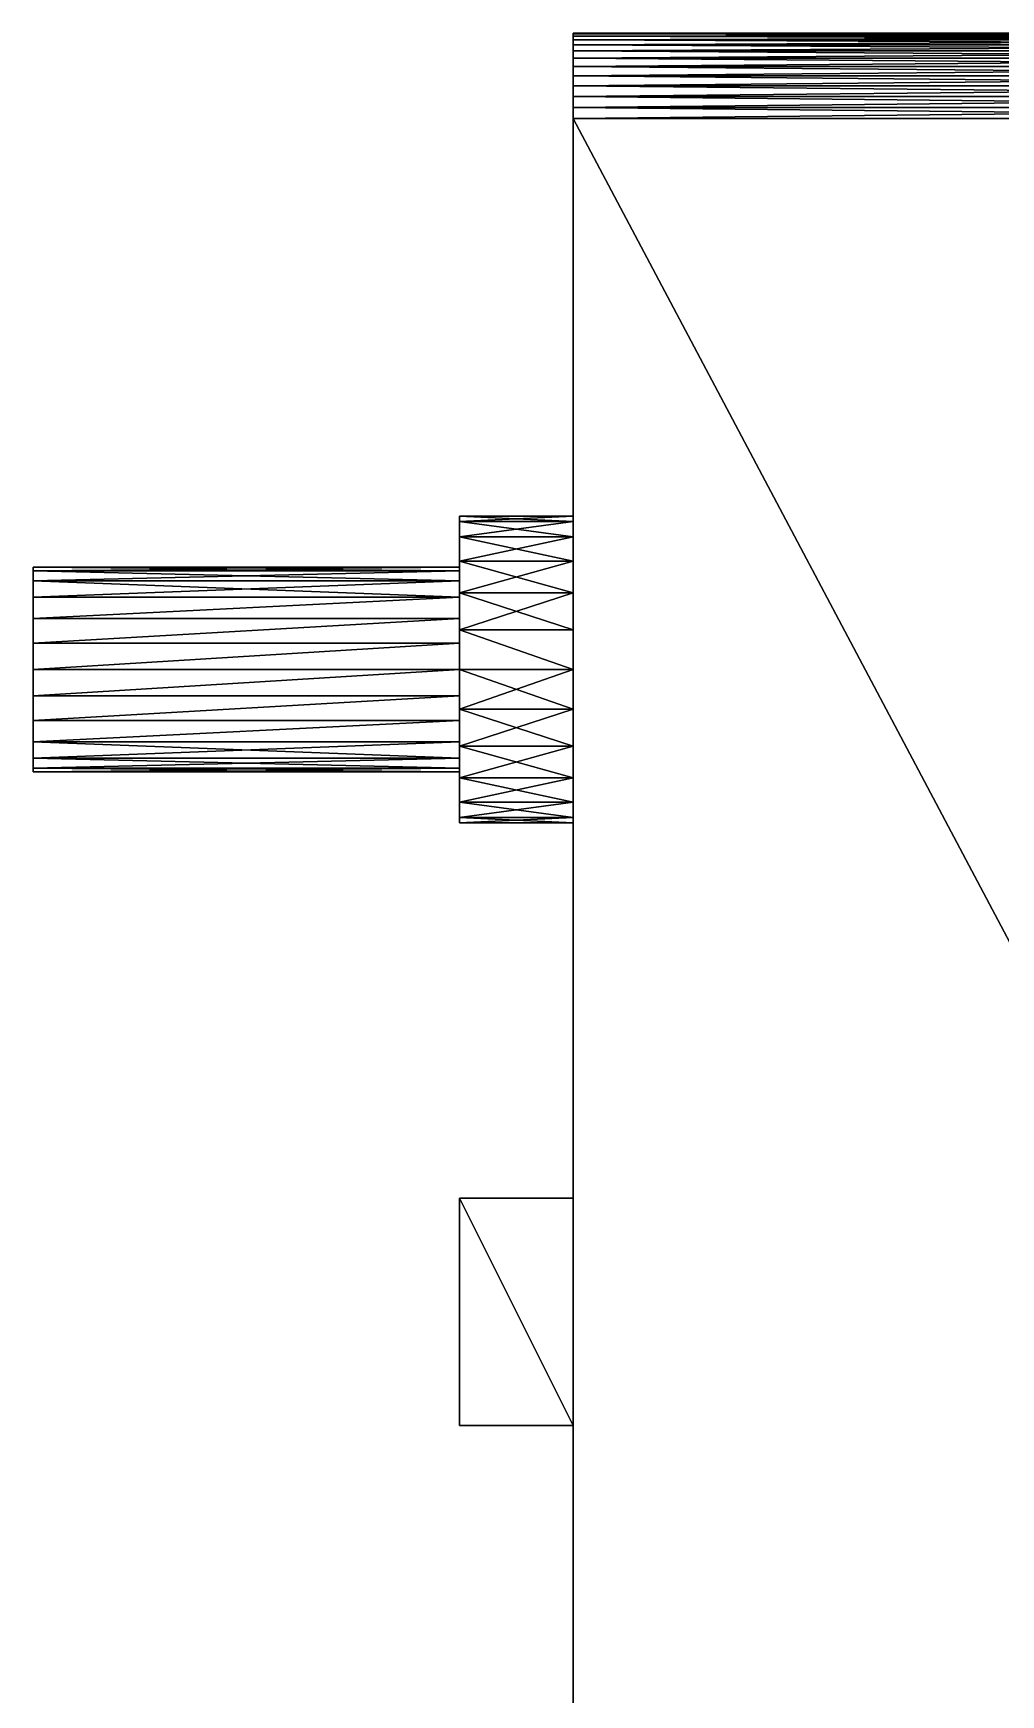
# Model space of a CAD drawing. Header units: millimetres. Extents: x -88.9 to -51.1, y -101.2 to -30.9.
# Drawn here: x -88.95 to -71.93, y -65.14 to -35.89 of the extents above; entities that cross this region are included whole.
import ezdxf

# ---------------------------------------------------------------- set-up
doc = ezdxf.new("R2010")
doc.units = ezdxf.units.MM
doc.layers.get('0').update_dxf_attribs({"true_color": 0xff5454})

# ---------------------------------------------------------------- blocks, each defined once
blk = doc.blocks.new('Component_5')
for p, q in [((21.8, 64.2, 21), (3, 64.2, 21)), ((21.8, 64.2, 1.5), (3, 64.2, 1.5)), ((3, 64.2, 1.5), (3, 64.2, 21)), ((21.8, 64.187, 21.196), (3, 64.187, 21.196)), ((21.8, 64.187, 1.304), (3, 64.187, 1.304)), ((21.8, 64.149, 21.388), (3, 64.149, 21.388)), ((21.8, 64.149, 1.112), (3, 64.149, 1.112)), ((21.8, 64.086, 21.574), (3, 64.086, 21.574)), ((21.8, 64.086, 0.926), (3, 64.086, 0.926)), ((21.8, 63.999, 21.75), (3, 63.999, 21.75)), ((21.8, 63.999, 0.75), (3, 63.999, 0.75)), ((21.8, 63.89, 21.913), (3, 63.89, 21.913)), ((21.8, 63.89, 0.587), (3, 63.89, 0.587)), ((21.8, 63.761, 22.061), (3, 63.761, 22.061)), ((21.8, 63.761, 0.439), (3, 63.761, 0.439)), ((21.8, 63.613, 22.19), (3, 63.613, 22.19)), ((21.8, 63.613, 0.31), (3, 63.613, 0.31)), ((21.8, 63.45, 22.299), (3, 63.45, 22.299)), ((21.8, 63.45, 0.201), (3, 63.45, 0.201)), ((21.8, 63.274, 22.386), (3, 63.274, 22.386)), ((21.8, 63.274, 0.114), (3, 63.274, 0.114)), ((21.8, 63.088, 22.449), (3, 63.088, 22.449)), ((21.8, 63.088, 0.051), (3, 63.088, 0.051)), ((21.8, 62.896, 22.487), (3, 62.896, 22.487)), ((21.8, 62.896, 0.013), (3, 62.896, 0.013)), ((3, 27.2), (3, 62.7)), ((3, 27.2, 22.5), (3, 62.7, 22.5)), ((21.8, 62.7, 22.5), (3, 62.7, 22.5)), ((21.8, 62.7), (3, 62.7)), ((3, 55.7, 11.25), (1, 55.7, 11.25)), ((3, 55.608, 10.551), (1, 55.608, 10.551)), ((3, 55.608, 11.949), (1, 55.608, 11.949)), ((3, 55.338, 9.9), (1, 55.338, 9.9)), ((3, 55.338, 12.6), (1, 55.338, 12.6)), ((3, 54.909, 9.341), (1, 54.909, 9.341)), ((3, 54.909, 13.159), (1, 54.909, 13.159)), ((3, 54.35, 8.912), (1, 54.35, 8.912)), ((3, 54.35, 13.588), (1, 54.35, 13.588)), ((3, 53.699, 8.642), (1, 53.699, 8.642)), ((3, 53.699, 13.858), (1, 53.699, 13.858)), ((3, 53, 8.55), (1, 53, 8.55)), ((3, 53, 13.95), (1, 53, 13.95)), ((3, 52.301, 8.642), (1, 52.301, 8.642)), ((3, 52.301, 13.858), (1, 52.301, 13.858)), ((3, 51.65, 8.912), (1, 51.65, 8.912)), ((3, 51.65, 13.588), (1, 51.65, 13.588)), ((3, 51.091, 9.341), (1, 51.091, 9.341)), ((3, 51.091, 13.159), (1, 51.091, 13.159)), ((3, 50.662, 9.9), (1, 50.662, 9.9)), ((3, 50.662, 12.6), (1, 50.662, 12.6)), ((3, 50.392, 10.551), (1, 50.392, 10.551)), ((3, 50.392, 11.949), (1, 50.392, 11.949)), ((3, 50.3, 11.25), (1, 50.3, 11.25)), ((1, 39.692, 13.25), (1, 43.692, 13.25)), ((1, 43.692, 13.25), (1, 43.692, 9.25)), ((1, 43.692, 9.25), (1, 39.692, 9.25)), ((3, 43.692, 13.25), (1, 43.692, 13.25)), ((3, 43.692, 9.25), (1, 43.692, 9.25)), ((3, 39.692, 13.25), (3, 43.692, 13.25)), ((3, 43.692, 13.25), (3, 43.692, 9.25)), ((3, 43.692, 9.25), (3, 39.692, 9.25)), ((1, 39.692, 9.25), (1, 39.692, 13.25)), ((3, 39.692, 13.25), (1, 39.692, 13.25)), ((3, 39.692, 9.25), (1, 39.692, 9.25)), ((3, 39.692, 9.25), (3, 39.692, 13.25))]:
    blk.add_line(p, q)
at = {"extrusion": (-1, 1.67109e-14, 1.05414e-15)}
blk.add_circle((-53, 11.25, -1), 2.7, dxfattribs=at)
at = {"extrusion": (-1, 1.86498e-14, 1.11942e-15)}
blk.add_circle((-53, 11.25, -3), 2.7, dxfattribs=at)
at = {"extrusion": (1, 0, 0)}
blk.add_circle((53, 11.25, 1), 1.8, dxfattribs=at)
at = {"extrusion": (-1, 1.22281e-14, 3.00796e-14)}
blk.add_arc((-62.7, 21, -3), 1.5, 90, 180, dxfattribs=at)
at = {"extrusion": (1, -1.22281e-14, 0)}
blk.add_arc((62.7, 1.5, 3), 1.5, 270, 0, dxfattribs=at)
mesh = blk.add_polyface()
corners = [(3, 64.2, 21), (10.9, 64.2, 9.75), (3, 64.2, 1.5), (10.9, 64.2, 12.75), (13.9, 64.2, 12.75), (21.8, 64.2, 21), (21.8, 64.2, 1.5), (13.9, 64.2, 9.75)]
mesh.append_faces([[corners[k] for k in face] for face in [(0, 1, 2), (1, 0, 3), (3, 0, 4), (6, 7, 5), (7, 2, 1)]], dxfattribs={"vtx0": -1, "vtx1": -1})
mesh.append_faces([[corners[k] for k in face] for face in [(4, 0, 5), (7, 6, 2), (5, 7, 4)]], dxfattribs={"vtx0": -1, "vtx2": -1})
mesh = blk.add_polyface()
corners = [(3, 27.2, 22.5), (3, 39.692, 13.25), (3, 27.2), (3, 62.7, 22.5), (3, 43.692, 13.25), (3, 43.692, 9.25), (3, 51.091, 13.159), (3, 50.662, 12.6), (3, 50.392, 11.949), (3, 50.3, 11.25), (3, 51.65, 13.588), (3, 52.301, 13.858), (3, 53, 13.95), (3, 53.699, 13.858), (3, 54.35, 13.588), (3, 54.909, 13.159), (3, 55.338, 12.6), (3, 55.608, 11.949), (3, 55.7, 11.25), (3, 62.7), (3, 62.896, 0.013), (3, 62.896, 22.487), (3, 63.088, 0.051), (3, 63.088, 22.449), (3, 63.274, 0.114), (3, 63.274, 22.386), (3, 63.45, 0.201), (3, 63.45, 22.299), (3, 63.613, 0.31), (3, 63.613, 22.19), (3, 63.761, 0.439), (3, 63.761, 22.061), (3, 63.89, 0.587), (3, 63.89, 21.913), (3, 63.999, 0.75), (3, 63.999, 21.75), (3, 64.086, 0.926), (3, 64.086, 21.574), (3, 64.149, 1.112), (3, 64.149, 21.388), (3, 64.187, 1.304), (3, 64.187, 21.196), (3, 64.2, 1.5), (3, 64.2, 21), (3, 39.692, 9.25), (3, 51.091, 9.341), (3, 50.662, 9.9), (3, 50.392, 10.551), (3, 51.65, 8.912), (3, 52.301, 8.642), (3, 53, 8.55), (3, 53.699, 8.642), (3, 54.35, 8.912), (3, 54.909, 9.341), (3, 55.338, 9.9), (3, 55.608, 10.551)]
mesh.append_faces([[corners[k] for k in face] for face in [(42, 41, 43)]], dxfattribs={"vtx0": -1})
mesh.append_faces([[corners[k] for k in face] for face in [(0, 1, 2), (1, 3, 4), (4, 3, 5), (6, 3, 10), (10, 3, 11), (11, 3, 12), (12, 3, 13), (13, 3, 14), (14, 3, 15), (15, 3, 16), (16, 3, 17), (17, 3, 18), (19, 3, 20), (20, 21, 22), (22, 23, 24), (24, 25, 26), (26, 27, 28), (28, 29, 30), (30, 31, 32), (32, 33, 34), (34, 35, 36), (36, 37, 38), (38, 39, 40), (40, 41, 42), (2, 44, 19), (44, 2, 1), (45, 5, 46), (46, 5, 47), (47, 5, 9)]], dxfattribs={"vtx0": -1, "vtx1": -1})
mesh.append_faces([[corners[k] for k in face] for face in [(5, 3, 6), (18, 3, 19), (19, 5, 45)]], dxfattribs={"vtx0": -1, "vtx1": -1, "vtx2": -1})
mesh.append_faces([[corners[k] for k in face] for face in [(1, 0, 3), (5, 6, 7), (5, 7, 8), (5, 8, 9), (20, 3, 21), (22, 21, 23), (24, 23, 25), (26, 25, 27), (28, 27, 29), (30, 29, 31), (32, 31, 33), (34, 33, 35), (36, 35, 37), (38, 37, 39), (40, 39, 41), (19, 44, 5), (19, 45, 48), (19, 48, 49), (19, 49, 50), (19, 50, 51), (19, 51, 52), (19, 52, 53), (19, 53, 54), (19, 54, 55), (19, 55, 18)]], dxfattribs={"vtx0": -1, "vtx2": -1})
mesh = blk.add_polyface()
corners = [(3, 64.2, 21), (21.8, 64.187, 21.196), (21.8, 64.2, 21), (3, 64.187, 21.196)]
mesh.append_faces([[corners[k] for k in face] for face in [(0, 1, 2), (1, 0, 3)]], dxfattribs={"vtx0": -1})
mesh = blk.add_polyface()
corners = [(3, 64.187, 1.304), (21.8, 64.2, 1.5), (21.8, 64.187, 1.304), (3, 64.2, 1.5)]
mesh.append_faces([[corners[k] for k in face] for face in [(0, 1, 2), (1, 0, 3)]], dxfattribs={"vtx0": -1})
mesh = blk.add_polyface()
corners = [(3, 64.187, 21.196), (21.8, 64.149, 21.388), (21.8, 64.187, 21.196), (3, 64.149, 21.388)]
mesh.append_faces([[corners[k] for k in face] for face in [(0, 1, 2), (1, 0, 3)]], dxfattribs={"vtx0": -1})
mesh = blk.add_polyface()
corners = [(3, 64.149, 1.112), (21.8, 64.187, 1.304), (21.8, 64.149, 1.112), (3, 64.187, 1.304)]
mesh.append_faces([[corners[k] for k in face] for face in [(0, 1, 2), (1, 0, 3)]], dxfattribs={"vtx0": -1})
mesh = blk.add_polyface()
corners = [(3, 64.149, 21.388), (21.8, 64.086, 21.574), (21.8, 64.149, 21.388), (3, 64.086, 21.574)]
mesh.append_faces([[corners[k] for k in face] for face in [(0, 1, 2), (1, 0, 3)]], dxfattribs={"vtx0": -1})
mesh = blk.add_polyface()
corners = [(3, 64.086, 0.926), (21.8, 64.149, 1.112), (21.8, 64.086, 0.926), (3, 64.149, 1.112)]
mesh.append_faces([[corners[k] for k in face] for face in [(0, 1, 2), (1, 0, 3)]], dxfattribs={"vtx0": -1})
mesh = blk.add_polyface()
corners = [(3, 64.086, 21.574), (21.8, 63.999, 21.75), (21.8, 64.086, 21.574), (3, 63.999, 21.75)]
mesh.append_faces([[corners[k] for k in face] for face in [(0, 1, 2), (1, 0, 3)]], dxfattribs={"vtx0": -1})
mesh = blk.add_polyface()
corners = [(3, 63.999, 0.75), (21.8, 64.086, 0.926), (21.8, 63.999, 0.75), (3, 64.086, 0.926)]
mesh.append_faces([[corners[k] for k in face] for face in [(0, 1, 2), (1, 0, 3)]], dxfattribs={"vtx0": -1})
mesh = blk.add_polyface()
corners = [(3, 63.999, 21.75), (21.8, 63.89, 21.913), (21.8, 63.999, 21.75), (3, 63.89, 21.913)]
mesh.append_faces([[corners[k] for k in face] for face in [(0, 1, 2), (1, 0, 3)]], dxfattribs={"vtx0": -1})
mesh = blk.add_polyface()
corners = [(3, 63.89, 0.587), (21.8, 63.999, 0.75), (21.8, 63.89, 0.587), (3, 63.999, 0.75)]
mesh.append_faces([[corners[k] for k in face] for face in [(0, 1, 2), (1, 0, 3)]], dxfattribs={"vtx0": -1})
mesh = blk.add_polyface()
corners = [(3, 63.89, 21.913), (21.8, 63.761, 22.061), (21.8, 63.89, 21.913), (3, 63.761, 22.061)]
mesh.append_faces([[corners[k] for k in face] for face in [(0, 1, 2), (1, 0, 3)]], dxfattribs={"vtx0": -1})
mesh = blk.add_polyface()
corners = [(3, 63.761, 0.439), (21.8, 63.89, 0.587), (21.8, 63.761, 0.439), (3, 63.89, 0.587)]
mesh.append_faces([[corners[k] for k in face] for face in [(0, 1, 2), (1, 0, 3)]], dxfattribs={"vtx0": -1})
mesh = blk.add_polyface()
corners = [(21.8, 63.613, 22.19), (3, 63.761, 22.061), (3, 63.613, 22.19), (21.8, 63.761, 22.061)]
mesh.append_faces([[corners[k] for k in face] for face in [(0, 1, 2), (1, 0, 3)]], dxfattribs={"vtx0": -1})
mesh = blk.add_polyface()
corners = [(21.8, 63.761, 0.439), (3, 63.613, 0.31), (3, 63.761, 0.439), (21.8, 63.613, 0.31)]
mesh.append_faces([[corners[k] for k in face] for face in [(0, 1, 2), (1, 0, 3)]], dxfattribs={"vtx0": -1})
mesh = blk.add_polyface()
corners = [(21.8, 63.45, 22.299), (3, 63.613, 22.19), (3, 63.45, 22.299), (21.8, 63.613, 22.19)]
mesh.append_faces([[corners[k] for k in face] for face in [(0, 1, 2), (1, 0, 3)]], dxfattribs={"vtx0": -1})
mesh = blk.add_polyface()
corners = [(21.8, 63.613, 0.31), (3, 63.45, 0.201), (3, 63.613, 0.31), (21.8, 63.45, 0.201)]
mesh.append_faces([[corners[k] for k in face] for face in [(0, 1, 2), (1, 0, 3)]], dxfattribs={"vtx0": -1})
mesh = blk.add_polyface()
corners = [(21.8, 63.274, 22.386), (3, 63.45, 22.299), (3, 63.274, 22.386), (21.8, 63.45, 22.299)]
mesh.append_faces([[corners[k] for k in face] for face in [(0, 1, 2), (1, 0, 3)]], dxfattribs={"vtx0": -1})
mesh = blk.add_polyface()
corners = [(21.8, 63.45, 0.201), (3, 63.274, 0.114), (3, 63.45, 0.201), (21.8, 63.274, 0.114)]
mesh.append_faces([[corners[k] for k in face] for face in [(0, 1, 2), (1, 0, 3)]], dxfattribs={"vtx0": -1})
mesh = blk.add_polyface()
corners = [(21.8, 63.088, 22.449), (3, 63.274, 22.386), (3, 63.088, 22.449), (21.8, 63.274, 22.386)]
mesh.append_faces([[corners[k] for k in face] for face in [(0, 1, 2), (1, 0, 3)]], dxfattribs={"vtx0": -1})
mesh = blk.add_polyface()
corners = [(21.8, 63.274, 0.114), (3, 63.088, 0.051), (3, 63.274, 0.114), (21.8, 63.088, 0.051)]
mesh.append_faces([[corners[k] for k in face] for face in [(0, 1, 2), (1, 0, 3)]], dxfattribs={"vtx0": -1})
mesh = blk.add_polyface()
corners = [(21.8, 62.896, 22.487), (3, 63.088, 22.449), (3, 62.896, 22.487), (21.8, 63.088, 22.449)]
mesh.append_faces([[corners[k] for k in face] for face in [(0, 1, 2), (1, 0, 3)]], dxfattribs={"vtx0": -1})
mesh = blk.add_polyface()
corners = [(21.8, 63.088, 0.051), (3, 62.896, 0.013), (3, 63.088, 0.051), (21.8, 62.896, 0.013)]
mesh.append_faces([[corners[k] for k in face] for face in [(0, 1, 2), (1, 0, 3)]], dxfattribs={"vtx0": -1})
mesh = blk.add_polyface()
corners = [(21.8, 62.7, 22.5), (3, 62.896, 22.487), (3, 62.7, 22.5), (21.8, 62.896, 22.487)]
mesh.append_faces([[corners[k] for k in face] for face in [(0, 1, 2), (1, 0, 3)]], dxfattribs={"vtx0": -1})
mesh = blk.add_polyface()
corners = [(21.8, 62.896, 0.013), (3, 62.7), (3, 62.896, 0.013), (21.8, 62.7)]
mesh.append_faces([[corners[k] for k in face] for face in [(0, 1, 2), (1, 0, 3)]], dxfattribs={"vtx0": -1})
mesh = blk.add_polyface()
corners = [(3, 62.7), (21.8, 27.2), (3, 27.2), (21.8, 62.7)]
mesh.append_faces([[corners[k] for k in face] for face in [(0, 1, 2), (1, 0, 3)]], dxfattribs={"vtx0": -1})
mesh = blk.add_polyface()
corners = [(21.8, 27.2, 22.5), (3, 62.7, 22.5), (3, 27.2, 22.5), (21.8, 62.7, 22.5)]
mesh.append_faces([[corners[k] for k in face] for face in [(0, 1, 2), (1, 0, 3)]], dxfattribs={"vtx0": -1})
mesh = blk.add_polyface()
corners = [(1, 50.392, 11.949), (1, 50.392, 10.551), (1, 50.3, 11.25), (1, 50.662, 12.6), (1, 50.662, 9.9), (1, 51.091, 13.159), (1, 51.091, 9.341), (1, 51.2, 11.25), (1, 51.261, 11.716), (1, 51.65, 13.588), (1, 51.441, 12.15), (1, 51.727, 12.523), (1, 52.301, 13.858), (1, 52.1, 12.809), (1, 52.534, 12.989), (1, 53, 13.95), (1, 53, 13.05), (1, 53.699, 13.858), (1, 53.466, 12.989), (1, 53.9, 12.809), (1, 54.35, 13.588), (1, 54.273, 12.523), (1, 54.559, 12.15), (1, 54.909, 13.159), (1, 54.739, 11.716), (1, 54.8, 11.25), (1, 51.261, 10.784), (1, 51.65, 8.912), (1, 51.441, 10.35), (1, 51.727, 9.977), (1, 52.301, 8.642), (1, 52.1, 9.691), (1, 52.534, 9.511), (1, 53, 8.55), (1, 53, 9.45), (1, 53.699, 8.642), (1, 53.466, 9.511), (1, 53.9, 9.691), (1, 54.35, 8.912), (1, 54.273, 9.977), (1, 54.559, 10.35), (1, 54.909, 9.341), (1, 54.739, 10.784), (1, 55.338, 12.6), (1, 55.338, 9.9), (1, 55.608, 11.949), (1, 55.608, 10.551), (1, 55.7, 11.25)]
mesh.append_faces([[corners[k] for k in face] for face in [(0, 1, 2), (46, 45, 47)]], dxfattribs={"vtx0": -1})
mesh.append_faces([[corners[k] for k in face] for face in [(1, 3, 4), (4, 5, 6), (7, 5, 8), (8, 9, 10), (10, 9, 11), (11, 12, 13), (13, 12, 14), (14, 15, 16), (16, 17, 18), (18, 17, 19), (19, 20, 21), (21, 20, 22), (22, 23, 24), (24, 23, 25), (6, 26, 27), (26, 6, 7), (27, 29, 30), (30, 32, 33), (33, 34, 35), (35, 37, 38), (38, 40, 41), (41, 43, 44), (44, 45, 46)]], dxfattribs={"vtx0": -1, "vtx1": -1})
mesh.append_faces([[corners[k] for k in face] for face in [(6, 5, 7), (41, 25, 23)]], dxfattribs={"vtx0": -1, "vtx1": -1, "vtx2": -1})
mesh.append_faces([[corners[k] for k in face] for face in [(1, 0, 3), (4, 3, 5), (8, 5, 9), (11, 9, 12), (14, 12, 15), (16, 15, 17), (19, 17, 20), (22, 20, 23), (27, 26, 28), (27, 28, 29), (30, 29, 31), (30, 31, 32), (33, 32, 34), (35, 34, 36), (35, 36, 37), (38, 37, 39), (38, 39, 40), (41, 40, 42), (41, 42, 25), (41, 23, 43), (44, 43, 45)]], dxfattribs={"vtx0": -1, "vtx2": -1})
mesh = blk.add_polyface()
corners = [(1, 55.7, 11.25), (3, 55.608, 10.551), (1, 55.608, 10.551), (3, 55.7, 11.25)]
mesh.append_faces([[corners[k] for k in face] for face in [(0, 1, 2), (1, 0, 3)]], dxfattribs={"vtx0": -1})
mesh = blk.add_polyface()
corners = [(1, 55.608, 11.949), (3, 55.7, 11.25), (1, 55.7, 11.25), (3, 55.608, 11.949)]
mesh.append_faces([[corners[k] for k in face] for face in [(0, 1, 2), (1, 0, 3)]], dxfattribs={"vtx0": -1})
mesh = blk.add_polyface()
corners = [(1, 55.608, 10.551), (3, 55.338, 9.9), (1, 55.338, 9.9), (3, 55.608, 10.551)]
mesh.append_faces([[corners[k] for k in face] for face in [(0, 1, 2), (1, 0, 3)]], dxfattribs={"vtx0": -1})
mesh = blk.add_polyface()
corners = [(1, 55.338, 12.6), (3, 55.608, 11.949), (1, 55.608, 11.949), (3, 55.338, 12.6)]
mesh.append_faces([[corners[k] for k in face] for face in [(0, 1, 2), (1, 0, 3)]], dxfattribs={"vtx0": -1})
mesh = blk.add_polyface()
corners = [(1, 55.338, 9.9), (3, 54.909, 9.341), (1, 54.909, 9.341), (3, 55.338, 9.9)]
mesh.append_faces([[corners[k] for k in face] for face in [(0, 1, 2), (1, 0, 3)]], dxfattribs={"vtx0": -1})
mesh = blk.add_polyface()
corners = [(1, 54.909, 13.159), (3, 55.338, 12.6), (1, 55.338, 12.6), (3, 54.909, 13.159)]
mesh.append_faces([[corners[k] for k in face] for face in [(0, 1, 2), (1, 0, 3)]], dxfattribs={"vtx0": -1})
mesh = blk.add_polyface()
corners = [(3, 54.909, 9.341), (1, 54.35, 8.912), (1, 54.909, 9.341), (3, 54.35, 8.912)]
mesh.append_faces([[corners[k] for k in face] for face in [(0, 1, 2), (1, 0, 3)]], dxfattribs={"vtx0": -1})
mesh = blk.add_polyface()
corners = [(3, 54.35, 13.588), (1, 54.909, 13.159), (1, 54.35, 13.588), (3, 54.909, 13.159)]
mesh.append_faces([[corners[k] for k in face] for face in [(0, 1, 2), (1, 0, 3)]], dxfattribs={"vtx0": -1})
mesh = blk.add_polyface()
corners = [(3, 54.35, 8.912), (1, 53.699, 8.642), (1, 54.35, 8.912), (3, 53.699, 8.642)]
mesh.append_faces([[corners[k] for k in face] for face in [(0, 1, 2), (1, 0, 3)]], dxfattribs={"vtx0": -1})
mesh = blk.add_polyface()
corners = [(3, 53.699, 13.858), (1, 54.35, 13.588), (1, 53.699, 13.858), (3, 54.35, 13.588)]
mesh.append_faces([[corners[k] for k in face] for face in [(0, 1, 2), (1, 0, 3)]], dxfattribs={"vtx0": -1})
mesh = blk.add_polyface()
corners = [(1, 53.699, 8.642), (3, 53, 8.55), (1, 53, 8.55), (3, 53.699, 8.642)]
mesh.append_faces([[corners[k] for k in face] for face in [(0, 1, 2), (1, 0, 3)]], dxfattribs={"vtx0": -1})
mesh = blk.add_polyface()
corners = [(3, 53, 13.95), (1, 53.699, 13.858), (1, 53, 13.95), (3, 53.699, 13.858)]
mesh.append_faces([[corners[k] for k in face] for face in [(0, 1, 2), (1, 0, 3)]], dxfattribs={"vtx0": -1})
mesh = blk.add_polyface()
corners = [(3, 53, 8.55), (1, 52.301, 8.642), (1, 53, 8.55), (3, 52.301, 8.642)]
mesh.append_faces([[corners[k] for k in face] for face in [(0, 1, 2), (1, 0, 3)]], dxfattribs={"vtx0": -1})
mesh = blk.add_polyface()
corners = [(3, 52.301, 13.858), (1, 53, 13.95), (1, 52.301, 13.858), (3, 53, 13.95)]
mesh.append_faces([[corners[k] for k in face] for face in [(0, 1, 2), (1, 0, 3)]], dxfattribs={"vtx0": -1})
mesh = blk.add_polyface()
corners = [(3, 52.301, 8.642), (1, 51.65, 8.912), (1, 52.301, 8.642), (3, 51.65, 8.912)]
mesh.append_faces([[corners[k] for k in face] for face in [(0, 1, 2), (1, 0, 3)]], dxfattribs={"vtx0": -1})
mesh = blk.add_polyface()
corners = [(3, 51.65, 13.588), (1, 52.301, 13.858), (1, 51.65, 13.588), (3, 52.301, 13.858)]
mesh.append_faces([[corners[k] for k in face] for face in [(0, 1, 2), (1, 0, 3)]], dxfattribs={"vtx0": -1})
mesh = blk.add_polyface()
corners = [(3, 51.65, 8.912), (1, 51.091, 9.341), (1, 51.65, 8.912), (3, 51.091, 9.341)]
mesh.append_faces([[corners[k] for k in face] for face in [(0, 1, 2), (1, 0, 3)]], dxfattribs={"vtx0": -1})
mesh = blk.add_polyface()
corners = [(3, 51.091, 13.159), (1, 51.65, 13.588), (1, 51.091, 13.159), (3, 51.65, 13.588)]
mesh.append_faces([[corners[k] for k in face] for face in [(0, 1, 2), (1, 0, 3)]], dxfattribs={"vtx0": -1})
mesh = blk.add_polyface()
corners = [(3, 50.662, 9.9), (1, 51.091, 9.341), (3, 51.091, 9.341), (1, 50.662, 9.9)]
mesh.append_faces([[corners[k] for k in face] for face in [(0, 1, 2), (1, 0, 3)]], dxfattribs={"vtx0": -1})
mesh = blk.add_polyface()
corners = [(3, 51.091, 13.159), (1, 50.662, 12.6), (3, 50.662, 12.6), (1, 51.091, 13.159)]
mesh.append_faces([[corners[k] for k in face] for face in [(0, 1, 2), (1, 0, 3)]], dxfattribs={"vtx0": -1})
mesh = blk.add_polyface()
corners = [(3, 50.392, 10.551), (1, 50.662, 9.9), (3, 50.662, 9.9), (1, 50.392, 10.551)]
mesh.append_faces([[corners[k] for k in face] for face in [(0, 1, 2), (1, 0, 3)]], dxfattribs={"vtx0": -1})
mesh = blk.add_polyface()
corners = [(3, 50.662, 12.6), (1, 50.392, 11.949), (3, 50.392, 11.949), (1, 50.662, 12.6)]
mesh.append_faces([[corners[k] for k in face] for face in [(0, 1, 2), (1, 0, 3)]], dxfattribs={"vtx0": -1})
mesh = blk.add_polyface()
corners = [(3, 50.3, 11.25), (1, 50.392, 10.551), (3, 50.392, 10.551), (1, 50.3, 11.25)]
mesh.append_faces([[corners[k] for k in face] for face in [(0, 1, 2), (1, 0, 3)]], dxfattribs={"vtx0": -1})
mesh = blk.add_polyface()
corners = [(3, 50.392, 11.949), (1, 50.3, 11.25), (3, 50.3, 11.25), (1, 50.392, 11.949)]
mesh.append_faces([[corners[k] for k in face] for face in [(0, 1, 2), (1, 0, 3)]], dxfattribs={"vtx0": -1})
mesh = blk.add_polyface()
corners = [(1, 43.692, 13.25), (1, 39.692, 9.25), (1, 39.692, 13.25), (1, 43.692, 9.25)]
mesh.append_faces([[corners[k] for k in face] for face in [(0, 1, 2), (1, 0, 3)]], dxfattribs={"vtx0": -1})
mesh = blk.add_polyface()
corners = [(3, 39.692, 13.25), (1, 43.692, 13.25), (1, 39.692, 13.25), (3, 43.692, 13.25)]
mesh.append_faces([[corners[k] for k in face] for face in [(0, 1, 2), (1, 0, 3)]], dxfattribs={"vtx0": -1})
mesh = blk.add_polyface()
corners = [(1, 43.692, 9.25), (3, 43.692, 13.25), (3, 43.692, 9.25), (1, 43.692, 13.25)]
mesh.append_faces([[corners[k] for k in face] for face in [(0, 1, 2), (1, 0, 3)]], dxfattribs={"vtx0": -1})
mesh = blk.add_polyface()
corners = [(1, 43.692, 9.25), (3, 39.692, 9.25), (1, 39.692, 9.25), (3, 43.692, 9.25)]
mesh.append_faces([[corners[k] for k in face] for face in [(0, 1, 2), (1, 0, 3)]], dxfattribs={"vtx0": -1})
mesh = blk.add_polyface()
corners = [(3, 39.692, 13.25), (1, 39.692, 9.25), (3, 39.692, 9.25), (1, 39.692, 13.25)]
mesh.append_faces([[corners[k] for k in face] for face in [(0, 1, 2), (1, 0, 3)]], dxfattribs={"vtx0": -1})
blk = doc.blocks.new('Component_20')
for p, q in [((0, 7.5, 1.8), (0, 0, 1.8)), ((0.061, 7.5, 2.266), (0.061, 0, 2.266)), ((0.061, 7.5, 1.334), (0.061, 0, 1.334)), ((0.241, 7.5, 2.7), (0.241, 0, 2.7)), ((0.241, 7.5, 0.9), (0.241, 0, 0.9)), ((0.527, 7.5, 3.073), (0.527, 0, 3.073)), ((0.527, 7.5, 0.527), (0.527, 0, 0.527)), ((0.9, 7.5, 0.241), (0.9, 0, 0.241)), ((0.9, 7.5, 3.359), (0.9, 0, 3.359)), ((1.334, 7.5, 0.061), (1.334, 0, 0.061)), ((1.334, 7.5, 3.539), (1.334, 0, 3.539)), ((1.8, 7.5), (1.8, 0)), ((1.8, 7.5, 3.6), (1.8, 0, 3.6)), ((2.266, 7.5, 0.061), (2.266, 0, 0.061)), ((2.266, 7.5, 3.539), (2.266, 0, 3.539)), ((2.7, 7.5, 0.241), (2.7, 0, 0.241)), ((2.7, 7.5, 3.359), (2.7, 0, 3.359)), ((3.073, 7.5, 0.527), (3.073, 0, 0.527)), ((3.073, 7.5, 3.073), (3.073, 0, 3.073)), ((3.359, 7.5, 0.9), (3.359, 0, 0.9)), ((3.359, 7.5, 2.7), (3.359, 0, 2.7)), ((3.539, 7.5, 1.334), (3.539, 0, 1.334)), ((3.539, 7.5, 2.266), (3.539, 0, 2.266)), ((3.6, 7.5, 1.8), (3.6, 0, 1.8))]:
    blk.add_line(p, q)
at = {"extrusion": (-2.02044e-14, -1, 1.1665e-14)}
blk.add_circle((1.8, 1.8, -7.5), 1.8, dxfattribs=at)
at = {"extrusion": (-3.36593e-14, -1, -1.7899e-15)}
blk.add_circle((1.8, 1.8), 1.8, dxfattribs=at)
mesh = blk.add_polyface()
corners = [(1.334, 7.5, 0.061), (2.266, 7.5, 0.061), (1.8, 7.5), (0.9, 7.5, 0.241), (2.7, 7.5, 0.241), (0.527, 7.5, 0.527), (3.073, 7.5, 0.527), (0.241, 7.5, 0.9), (3.359, 7.5, 0.9), (0.061, 7.5, 1.334), (3.539, 7.5, 1.334), (0, 7.5, 1.8), (3.6, 7.5, 1.8), (0.061, 7.5, 2.266), (3.539, 7.5, 2.266), (0.241, 7.5, 2.7), (3.359, 7.5, 2.7), (0.527, 7.5, 3.073), (3.073, 7.5, 3.073), (0.9, 7.5, 3.359), (2.7, 7.5, 3.359), (1.334, 7.5, 3.539), (2.266, 7.5, 3.539), (1.8, 7.5, 3.6)]
mesh.append_faces([[corners[k] for k in face] for face in [(0, 1, 2), (22, 21, 23)]], dxfattribs={"vtx0": -1})
mesh.append_faces([[corners[k] for k in face] for face in [(1, 3, 4), (4, 5, 6), (6, 7, 8), (8, 9, 10), (10, 11, 12), (12, 13, 14), (14, 15, 16), (16, 17, 18), (18, 19, 20), (20, 21, 22)]], dxfattribs={"vtx0": -1, "vtx1": -1})
mesh.append_faces([[corners[k] for k in face] for face in [(1, 0, 3), (4, 3, 5), (6, 5, 7), (8, 7, 9), (10, 9, 11), (12, 11, 13), (14, 13, 15), (16, 15, 17), (18, 17, 19), (20, 19, 21)]], dxfattribs={"vtx0": -1, "vtx2": -1})
mesh = blk.add_polyface()
corners = [(0.061, 7.5, 2.266), (0, 0, 1.8), (0.061, 0, 2.266), (0, 7.5, 1.8)]
mesh.append_faces([[corners[k] for k in face] for face in [(0, 1, 2), (1, 0, 3)]], dxfattribs={"vtx0": -1})
mesh = blk.add_polyface()
corners = [(0, 7.5, 1.8), (0.061, 0, 1.334), (0, 0, 1.8), (0.061, 7.5, 1.334)]
mesh.append_faces([[corners[k] for k in face] for face in [(0, 1, 2), (1, 0, 3)]], dxfattribs={"vtx0": -1})
mesh = blk.add_polyface()
corners = [(0.241, 7.5, 2.7), (0.061, 0, 2.266), (0.241, 0, 2.7), (0.061, 7.5, 2.266)]
mesh.append_faces([[corners[k] for k in face] for face in [(0, 1, 2), (1, 0, 3)]], dxfattribs={"vtx0": -1})
mesh = blk.add_polyface()
corners = [(0.061, 7.5, 1.334), (0.241, 0, 0.9), (0.061, 0, 1.334), (0.241, 7.5, 0.9)]
mesh.append_faces([[corners[k] for k in face] for face in [(0, 1, 2), (1, 0, 3)]], dxfattribs={"vtx0": -1})
mesh = blk.add_polyface()
corners = [(0.241, 7.5, 0.9), (0.527, 0, 0.527), (0.241, 0, 0.9), (0.527, 7.5, 0.527)]
mesh.append_faces([[corners[k] for k in face] for face in [(0, 1, 2), (1, 0, 3)]], dxfattribs={"vtx0": -1})
mesh = blk.add_polyface()
corners = [(0.527, 7.5, 3.073), (0.241, 0, 2.7), (0.527, 0, 3.073), (0.241, 7.5, 2.7)]
mesh.append_faces([[corners[k] for k in face] for face in [(0, 1, 2), (1, 0, 3)]], dxfattribs={"vtx0": -1})
mesh = blk.add_polyface()
corners = [(0.9, 0, 3.359), (0.527, 7.5, 3.073), (0.527, 0, 3.073), (0.9, 7.5, 3.359)]
mesh.append_faces([[corners[k] for k in face] for face in [(0, 1, 2), (1, 0, 3)]], dxfattribs={"vtx0": -1})
mesh = blk.add_polyface()
corners = [(0.527, 7.5, 0.527), (0.9, 0, 0.241), (0.527, 0, 0.527), (0.9, 7.5, 0.241)]
mesh.append_faces([[corners[k] for k in face] for face in [(0, 1, 2), (1, 0, 3)]], dxfattribs={"vtx0": -1})
mesh = blk.add_polyface()
corners = [(0.9, 7.5, 0.241), (1.334, 0, 0.061), (0.9, 0, 0.241), (1.334, 7.5, 0.061)]
mesh.append_faces([[corners[k] for k in face] for face in [(0, 1, 2), (1, 0, 3)]], dxfattribs={"vtx0": -1})
mesh = blk.add_polyface()
corners = [(1.334, 0, 3.539), (0.9, 7.5, 3.359), (0.9, 0, 3.359), (1.334, 7.5, 3.539)]
mesh.append_faces([[corners[k] for k in face] for face in [(0, 1, 2), (1, 0, 3)]], dxfattribs={"vtx0": -1})
mesh = blk.add_polyface()
corners = [(1.334, 7.5, 0.061), (1.8, 0), (1.334, 0, 0.061), (1.8, 7.5)]
mesh.append_faces([[corners[k] for k in face] for face in [(0, 1, 2), (1, 0, 3)]], dxfattribs={"vtx0": -1})
mesh = blk.add_polyface()
corners = [(1.8, 0, 3.6), (1.334, 7.5, 3.539), (1.334, 0, 3.539), (1.8, 7.5, 3.6)]
mesh.append_faces([[corners[k] for k in face] for face in [(0, 1, 2), (1, 0, 3)]], dxfattribs={"vtx0": -1})
mesh = blk.add_polyface()
corners = [(1.8, 7.5), (2.266, 0, 0.061), (1.8, 0), (2.266, 7.5, 0.061)]
mesh.append_faces([[corners[k] for k in face] for face in [(0, 1, 2), (1, 0, 3)]], dxfattribs={"vtx0": -1})
mesh = blk.add_polyface()
corners = [(2.266, 0, 3.539), (1.8, 7.5, 3.6), (1.8, 0, 3.6), (2.266, 7.5, 3.539)]
mesh.append_faces([[corners[k] for k in face] for face in [(0, 1, 2), (1, 0, 3)]], dxfattribs={"vtx0": -1})
mesh = blk.add_polyface()
corners = [(2.266, 7.5, 0.061), (2.7, 0, 0.241), (2.266, 0, 0.061), (2.7, 7.5, 0.241)]
mesh.append_faces([[corners[k] for k in face] for face in [(0, 1, 2), (1, 0, 3)]], dxfattribs={"vtx0": -1})
mesh = blk.add_polyface()
corners = [(2.7, 0, 3.359), (2.266, 7.5, 3.539), (2.266, 0, 3.539), (2.7, 7.5, 3.359)]
mesh.append_faces([[corners[k] for k in face] for face in [(0, 1, 2), (1, 0, 3)]], dxfattribs={"vtx0": -1})
mesh = blk.add_polyface()
corners = [(2.7, 7.5, 0.241), (3.073, 0, 0.527), (2.7, 0, 0.241), (3.073, 7.5, 0.527)]
mesh.append_faces([[corners[k] for k in face] for face in [(0, 1, 2), (1, 0, 3)]], dxfattribs={"vtx0": -1})
mesh = blk.add_polyface()
corners = [(3.073, 0, 3.073), (2.7, 7.5, 3.359), (2.7, 0, 3.359), (3.073, 7.5, 3.073)]
mesh.append_faces([[corners[k] for k in face] for face in [(0, 1, 2), (1, 0, 3)]], dxfattribs={"vtx0": -1})
mesh = blk.add_polyface()
corners = [(3.073, 7.5, 0.527), (3.359, 0, 0.9), (3.073, 0, 0.527), (3.359, 7.5, 0.9)]
mesh.append_faces([[corners[k] for k in face] for face in [(0, 1, 2), (1, 0, 3)]], dxfattribs={"vtx0": -1})
mesh = blk.add_polyface()
corners = [(3.359, 7.5, 2.7), (3.073, 0, 3.073), (3.359, 0, 2.7), (3.073, 7.5, 3.073)]
mesh.append_faces([[corners[k] for k in face] for face in [(0, 1, 2), (1, 0, 3)]], dxfattribs={"vtx0": -1})
mesh = blk.add_polyface()
corners = [(3.359, 7.5, 0.9), (3.539, 0, 1.334), (3.359, 0, 0.9), (3.539, 7.5, 1.334)]
mesh.append_faces([[corners[k] for k in face] for face in [(0, 1, 2), (1, 0, 3)]], dxfattribs={"vtx0": -1})
mesh = blk.add_polyface()
corners = [(3.539, 7.5, 2.266), (3.359, 0, 2.7), (3.539, 0, 2.266), (3.359, 7.5, 2.7)]
mesh.append_faces([[corners[k] for k in face] for face in [(0, 1, 2), (1, 0, 3)]], dxfattribs={"vtx0": -1})
mesh = blk.add_polyface()
corners = [(3.539, 7.5, 1.334), (3.6, 0, 1.8), (3.539, 0, 1.334), (3.6, 7.5, 1.8)]
mesh.append_faces([[corners[k] for k in face] for face in [(0, 1, 2), (1, 0, 3)]], dxfattribs={"vtx0": -1})
mesh = blk.add_polyface()
corners = [(3.6, 7.5, 1.8), (3.539, 0, 2.266), (3.6, 0, 1.8), (3.539, 7.5, 2.266)]
mesh.append_faces([[corners[k] for k in face] for face in [(0, 1, 2), (1, 0, 3)]], dxfattribs={"vtx0": -1})
mesh = blk.add_polyface()
corners = [(2.266, 0, 0.061), (1.334, 0, 0.061), (1.8, 0), (0.9, 0, 0.241), (2.7, 0, 0.241), (0.527, 0, 0.527), (3.073, 0, 0.527), (0.241, 0, 0.9), (3.359, 0, 0.9), (0.061, 0, 1.334), (3.539, 0, 1.334), (0, 0, 1.8), (3.6, 0, 1.8), (0.061, 0, 2.266), (3.539, 0, 2.266), (0.241, 0, 2.7), (3.359, 0, 2.7), (0.527, 0, 3.073), (3.073, 0, 3.073), (0.9, 0, 3.359), (2.7, 0, 3.359), (1.334, 0, 3.539), (2.266, 0, 3.539), (1.8, 0, 3.6)]
mesh.append_faces([[corners[k] for k in face] for face in [(0, 1, 2), (21, 22, 23)]], dxfattribs={"vtx0": -1})
mesh.append_faces([[corners[k] for k in face] for face in [(1, 0, 3), (3, 4, 5), (5, 6, 7), (7, 8, 9), (9, 10, 11), (11, 12, 13), (13, 14, 15), (15, 16, 17), (17, 18, 19), (19, 20, 21)]], dxfattribs={"vtx0": -1, "vtx1": -1})
mesh.append_faces([[corners[k] for k in face] for face in [(3, 0, 4), (5, 4, 6), (7, 6, 8), (9, 8, 10), (11, 10, 12), (13, 12, 14), (15, 14, 16), (17, 16, 18), (19, 18, 20), (21, 20, 22)]], dxfattribs={"vtx0": -1, "vtx2": -1})
blk = doc.blocks.new('Group_2')
at = {"color": 2, "true_color": 0xffff32}
blk.add_blockref('Component_5', (6.5, 1.656), dxfattribs=at)
at = {"rotation": 270}
blk.add_blockref('Component_20', (0, 56.456, 9.45), dxfattribs=at)

msp = doc.modelspace()

# ---------------------------------------------------------------- block references
msp.add_blockref('Group_2', (-88.949, -101.747))

doc.saveas('drawing.dxf')
